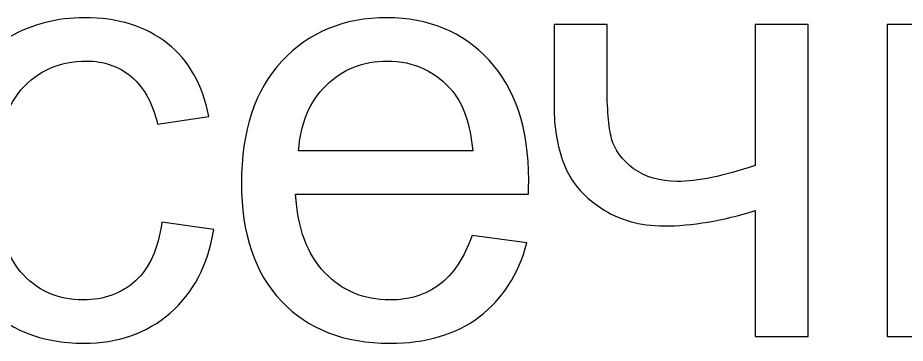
# Model space of a CAD drawing. Header units: millimetres. Extents: x 165 to 617, y -170 to 72.
# Drawn here: x 279.29 to 291.76, y 65.79 to 70.37 of the extents above; entities that cross this region are included whole.
import ezdxf

# ---------------------------------------------------------------- set-up
doc = ezdxf.new("R2010")
doc.units = ezdxf.units.MM
doc.header["$MEASUREMENT"] = 0
doc.layers.add('layer 1', color=7, linetype='Continuous')

msp = doc.modelspace()

# ---------------------------------------------------------------- linework, layer by layer
at = {"layer": 'layer 1', "color": 250}
for points, knots in [([(281.3161, 67.4891), (281.3161, 67.4891), (282.0442, 67.3875), (282.0442, 67.3875), (282.0442, 67.3875), (281.9638, 66.8865), (281.7606, 66.4956), (281.4318, 66.212), (281.4318, 66.212), (281.103, 65.9284), (280.698, 65.7873), (280.2197, 65.7873), (280.2197, 65.7873), (279.62, 65.7873), (279.1373, 65.9834), (278.7733, 66.3757), (278.7733, 66.3757), (278.4078, 66.768), (278.2258, 67.3296), (278.2258, 68.0606), (278.2258, 68.0606), (278.2258, 68.5347), (278.3048, 68.9482), (278.4614, 69.3038), (278.4614, 69.3038), (278.6181, 69.658), (278.8565, 69.9247), (279.1783, 70.101), (279.1783, 70.101), (279.4986, 70.2789), (279.8471, 70.3678), (280.2253, 70.3678), (280.2253, 70.3678), (280.7009, 70.3678), (281.0917, 70.2478), (281.3937, 70.0065), (281.3937, 70.0065), (281.6971, 69.7652), (281.8918, 69.4223), (281.9765, 68.9792), (281.9765, 68.9792), (281.9765, 68.9792), (281.2568, 68.8691), (281.2568, 68.8691), (281.2568, 68.8691), (281.1877, 69.1641), (281.0663, 69.3856), (280.89, 69.5352), (280.89, 69.5352), (280.715, 69.6834), (280.5033, 69.7581), (280.255, 69.7581), (280.255, 69.7581), (279.8796, 69.7581), (279.5748, 69.6241), (279.3391, 69.356), (279.3391, 69.356), (279.1049, 69.0865), (278.9878, 68.6631), (278.9878, 68.0817), (278.9878, 68.0817), (278.9878, 67.4919), (279.1007, 67.0643), (279.3264, 66.7976), (279.3264, 66.7976), (279.5536, 66.5309), (279.8486, 66.3969), (280.2112, 66.3969), (280.2112, 66.3969), (280.5047, 66.3969), (280.7488, 66.4858), (280.9436, 66.665), (280.9436, 66.665), (281.1397, 66.8428), (281.2639, 67.1179), (281.3161, 67.4891)], [0, 0, 0, 0, 0.05, 0.05, 0.05, 0.05, 0.1, 0.1, 0.1, 0.1, 0.15, 0.15, 0.15, 0.15, 0.2, 0.2, 0.2, 0.2, 0.25, 0.25, 0.25, 0.25, 0.3, 0.3, 0.3, 0.3, 0.35, 0.35, 0.35, 0.35, 0.4, 0.4, 0.4, 0.4, 0.45, 0.45, 0.45, 0.45, 0.5, 0.5, 0.5, 0.5, 0.55, 0.55, 0.55, 0.55, 0.6, 0.6, 0.6, 0.6, 0.65, 0.65, 0.65, 0.65, 0.7, 0.7, 0.7, 0.7, 0.75, 0.75, 0.75, 0.75, 0.8, 0.8, 0.8, 0.8, 0.85, 0.85, 0.85, 0.85, 0.9, 0.9, 0.9, 0.9, 1, 1, 1, 1]), ([(285.6765, 67.3028), (285.6765, 67.3028), (286.447, 67.2012), (286.447, 67.2012), (286.447, 67.2012), (286.327, 66.7539), (286.1027, 66.4053), (285.7753, 66.1584), (285.7753, 66.1584), (285.4479, 65.9114), (285.0302, 65.7873), (284.5208, 65.7873), (284.5208, 65.7873), (283.8802, 65.7873), (283.3722, 65.9848), (282.9968, 66.3799), (282.9968, 66.3799), (282.6214, 66.7736), (282.4338, 67.3282), (282.4338, 68.0408), (282.4338, 68.0408), (282.4338, 68.7774), (282.6229, 69.3503), (283.0024, 69.7567), (283.0024, 69.7567), (283.382, 70.1646), (283.8745, 70.3678), (284.4799, 70.3678), (284.4799, 70.3678), (285.0655, 70.3678), (285.5439, 70.1688), (285.915, 69.7694), (285.915, 69.7694), (286.2861, 69.3701), (286.4724, 68.8085), (286.4724, 68.0846), (286.4724, 68.0846), (286.4724, 68.0408), (286.471, 67.9745), (286.4682, 67.887), (286.4682, 67.887), (286.4682, 67.887), (283.1958, 67.887), (283.1958, 67.887), (283.1958, 67.887), (283.224, 67.4058), (283.3595, 67.0361), (283.605, 66.7807), (283.605, 66.7807), (283.8491, 66.5253), (284.1553, 66.3969), (284.5208, 66.3969), (284.5208, 66.3969), (284.7932, 66.3969), (285.026, 66.4688), (285.2179, 66.6128), (285.2179, 66.6128), (285.4112, 66.7567), (285.5636, 66.9867), (285.6765, 67.3028)], [0, 0, 0, 0, 0.0625, 0.0625, 0.0625, 0.0625, 0.125, 0.125, 0.125, 0.125, 0.1875, 0.1875, 0.1875, 0.1875, 0.25, 0.25, 0.25, 0.25, 0.3125, 0.3125, 0.3125, 0.3125, 0.375, 0.375, 0.375, 0.375, 0.4375, 0.4375, 0.4375, 0.4375, 0.5, 0.5, 0.5, 0.5, 0.5625, 0.5625, 0.5625, 0.5625, 0.625, 0.625, 0.625, 0.625, 0.6875, 0.6875, 0.6875, 0.6875, 0.75, 0.75, 0.75, 0.75, 0.8125, 0.8125, 0.8125, 0.8125, 0.875, 0.875, 0.875, 0.875, 1, 1, 1, 1]), ([(286.828, 70.2746), (286.828, 70.2746), (287.5731, 70.2746), (287.5731, 70.2746), (287.5731, 70.2746), (287.5731, 70.2746), (287.5731, 69.4449), (287.5731, 69.4449), (287.5731, 69.4449), (287.5731, 69.0865), (287.5942, 68.8268), (287.638, 68.6659), (287.638, 68.6659), (287.6803, 68.5051), (287.7833, 68.364), (287.947, 68.244), (287.947, 68.244), (288.1093, 68.1241), (288.3139, 68.0648), (288.5609, 68.0648), (288.5609, 68.0648), (288.8431, 68.0648), (289.2071, 68.1396), (289.6559, 68.2878), (289.6559, 68.2878), (289.6559, 68.2878), (289.6559, 70.2746), (289.6559, 70.2746), (289.6559, 70.2746), (289.6559, 70.2746), (290.4009, 70.2746), (290.4009, 70.2746), (290.4009, 70.2746), (290.4009, 70.2746), (290.4009, 65.8804), (290.4009, 65.8804), (290.4009, 65.8804), (290.4009, 65.8804), (289.6559, 65.8804), (289.6559, 65.8804), (289.6559, 65.8804), (289.6559, 65.8804), (289.6559, 67.6542), (289.6559, 67.6542), (289.6559, 67.6542), (289.1973, 67.5102), (288.7683, 67.4383), (288.3704, 67.4383), (288.3704, 67.4383), (288.0359, 67.4383), (287.741, 67.5229), (287.4856, 67.6923), (287.4856, 67.6923), (287.2302, 67.8616), (287.0566, 68.069), (286.9649, 68.3146), (286.9649, 68.3146), (286.8732, 68.5601), (286.828, 68.8296), (286.828, 69.1246), (286.828, 69.1246), (286.828, 69.1246), (286.828, 70.2746), (286.828, 70.2746)], [0, 0, 0, 0, 0.0588235, 0.0588235, 0.0588235, 0.0588235, 0.1176471, 0.1176471, 0.1176471, 0.1176471, 0.1764706, 0.1764706, 0.1764706, 0.1764706, 0.2352941, 0.2352941, 0.2352941, 0.2352941, 0.2941176, 0.2941176, 0.2941176, 0.2941176, 0.3529412, 0.3529412, 0.3529412, 0.3529412, 0.4117647, 0.4117647, 0.4117647, 0.4117647, 0.4705882, 0.4705882, 0.4705882, 0.4705882, 0.5294118, 0.5294118, 0.5294118, 0.5294118, 0.5882353, 0.5882353, 0.5882353, 0.5882353, 0.6470588, 0.6470588, 0.6470588, 0.6470588, 0.7058824, 0.7058824, 0.7058824, 0.7058824, 0.7647059, 0.7647059, 0.7647059, 0.7647059, 0.8235294, 0.8235294, 0.8235294, 0.8235294, 0.8823529, 0.8823529, 0.8823529, 0.8823529, 1, 1, 1, 1]), ([(291.5101, 70.2746), (291.5101, 70.2746), (292.2552, 70.2746), (292.2552, 70.2746), (292.2552, 70.2746), (292.2552, 70.2746), (292.2552, 68.3781), (292.2552, 68.3781), (292.2552, 68.3781), (292.4923, 68.3781), (292.6588, 68.4232), (292.7547, 68.515), (292.7547, 68.515), (292.8493, 68.6053), (292.989, 68.8691), (293.1753, 69.308), (293.1753, 69.308), (293.322, 69.6551), (293.4405, 69.8837), (293.5309, 69.9938), (293.5309, 69.9938), (293.6226, 70.1039), (293.727, 70.1787), (293.8455, 70.2168), (293.8455, 70.2168), (293.9655, 70.2549), (294.156, 70.2746), (294.417, 70.2746), (294.417, 70.2746), (294.417, 70.2746), (294.5666, 70.2746), (294.5666, 70.2746), (294.5666, 70.2746), (294.5666, 70.2746), (294.5666, 69.6608), (294.5666, 69.6608), (294.5666, 69.6608), (294.5666, 69.6608), (294.3592, 69.665), (294.3592, 69.665), (294.3592, 69.665), (294.163, 69.665), (294.0374, 69.6354), (293.9824, 69.5775), (293.9824, 69.5775), (293.9246, 69.5168), (293.8357, 69.3362), (293.7171, 69.0357), (293.7171, 69.0357), (293.6042, 68.7478), (293.5012, 68.5488), (293.4067, 68.4388), (293.4067, 68.4388), (293.3135, 68.3287), (293.1682, 68.2285), (292.9721, 68.1368), (292.9721, 68.1368), (293.2924, 68.0507), (293.6085, 67.753), (293.9189, 67.2421), (293.9189, 67.2421), (293.9189, 67.2421), (294.7359, 65.8804), (294.7359, 65.8804), (294.7359, 65.8804), (294.7359, 65.8804), (293.9175, 65.8804), (293.9175, 65.8804), (293.9175, 65.8804), (293.9175, 65.8804), (293.1118, 67.2379), (293.1118, 67.2379), (293.1118, 67.2379), (292.9495, 67.5131), (292.8084, 67.6937), (292.6884, 67.7812), (292.6884, 67.7812), (292.5671, 67.8687), (292.4231, 67.9124), (292.2552, 67.9124), (292.2552, 67.9124), (292.2552, 67.9124), (292.2552, 65.8804), (292.2552, 65.8804), (292.2552, 65.8804), (292.2552, 65.8804), (291.5101, 65.8804), (291.5101, 65.8804), (291.5101, 65.8804), (291.5101, 65.8804), (291.5101, 70.2746), (291.5101, 70.2746)], [0, 0, 0, 0, 0.0416667, 0.0416667, 0.0416667, 0.0416667, 0.0833333, 0.0833333, 0.0833333, 0.0833333, 0.125, 0.125, 0.125, 0.125, 0.1666667, 0.1666667, 0.1666667, 0.1666667, 0.2083333, 0.2083333, 0.2083333, 0.2083333, 0.25, 0.25, 0.25, 0.25, 0.2916667, 0.2916667, 0.2916667, 0.2916667, 0.3333333, 0.3333333, 0.3333333, 0.3333333, 0.375, 0.375, 0.375, 0.375, 0.4166667, 0.4166667, 0.4166667, 0.4166667, 0.4583333, 0.4583333, 0.4583333, 0.4583333, 0.5, 0.5, 0.5, 0.5, 0.5416667, 0.5416667, 0.5416667, 0.5416667, 0.5833333, 0.5833333, 0.5833333, 0.5833333, 0.625, 0.625, 0.625, 0.625, 0.6666667, 0.6666667, 0.6666667, 0.6666667, 0.7083333, 0.7083333, 0.7083333, 0.7083333, 0.75, 0.75, 0.75, 0.75, 0.7916667, 0.7916667, 0.7916667, 0.7916667, 0.8333333, 0.8333333, 0.8333333, 0.8333333, 0.875, 0.875, 0.875, 0.875, 0.9166667, 0.9166667, 0.9166667, 0.9166667, 1, 1, 1, 1]), ([(283.2381, 68.4966), (283.2381, 68.4966), (285.685, 68.4966), (285.685, 68.4966), (285.685, 68.4966), (285.6525, 68.8663), (285.558, 69.1429), (285.4042, 69.3278), (285.4042, 69.3278), (285.1685, 69.6142), (284.8609, 69.7581), (284.4841, 69.7581), (284.4841, 69.7581), (284.1426, 69.7581), (283.8562, 69.6438), (283.6233, 69.4152), (283.6233, 69.4152), (283.3919, 69.1866), (283.2635, 68.8804), (283.2381, 68.4966)], [0, 0, 0, 0, 0.1666667, 0.1666667, 0.1666667, 0.1666667, 0.3333333, 0.3333333, 0.3333333, 0.3333333, 0.5, 0.5, 0.5, 0.5, 0.6666667, 0.6666667, 0.6666667, 0.6666667, 1, 1, 1, 1])]:
    msp.add_open_spline(points, degree=3, knots=knots, dxfattribs=at)
at = {"layer": 'layer 1', "color": 250, "lineweight": 9}
for points, knots in [([(281.3161, 67.4891), (281.3161, 67.4891), (282.0442, 67.3875), (282.0442, 67.3875), (282.0442, 67.3875), (281.9638, 66.8865), (281.7606, 66.4956), (281.4318, 66.212), (281.4318, 66.212), (281.103, 65.9284), (280.698, 65.7873), (280.2197, 65.7873), (280.2197, 65.7873), (279.62, 65.7873), (279.1373, 65.9834), (278.7733, 66.3757), (278.7733, 66.3757), (278.4078, 66.768), (278.2258, 67.3296), (278.2258, 68.0606), (278.2258, 68.0606), (278.2258, 68.5347), (278.3048, 68.9482), (278.4614, 69.3038), (278.4614, 69.3038), (278.6181, 69.658), (278.8565, 69.9247), (279.1783, 70.101), (279.1783, 70.101), (279.4986, 70.2789), (279.8471, 70.3678), (280.2253, 70.3678), (280.2253, 70.3678), (280.7009, 70.3678), (281.0917, 70.2478), (281.3937, 70.0065), (281.3937, 70.0065), (281.6971, 69.7652), (281.8918, 69.4223), (281.9765, 68.9792), (281.9765, 68.9792), (281.9765, 68.9792), (281.2568, 68.8691), (281.2568, 68.8691), (281.2568, 68.8691), (281.1877, 69.1641), (281.0663, 69.3856), (280.89, 69.5352), (280.89, 69.5352), (280.715, 69.6834), (280.5033, 69.7581), (280.255, 69.7581), (280.255, 69.7581), (279.8796, 69.7581), (279.5748, 69.6241), (279.3391, 69.356), (279.3391, 69.356), (279.1049, 69.0865), (278.9878, 68.6631), (278.9878, 68.0817), (278.9878, 68.0817), (278.9878, 67.4919), (279.1007, 67.0643), (279.3264, 66.7976), (279.3264, 66.7976), (279.5536, 66.5309), (279.8486, 66.3969), (280.2112, 66.3969), (280.2112, 66.3969), (280.5047, 66.3969), (280.7488, 66.4858), (280.9436, 66.665), (280.9436, 66.665), (281.1397, 66.8428), (281.2639, 67.1179), (281.3161, 67.4891)], [0, 0, 0, 0, 0.05, 0.05, 0.05, 0.05, 0.1, 0.1, 0.1, 0.1, 0.15, 0.15, 0.15, 0.15, 0.2, 0.2, 0.2, 0.2, 0.25, 0.25, 0.25, 0.25, 0.3, 0.3, 0.3, 0.3, 0.35, 0.35, 0.35, 0.35, 0.4, 0.4, 0.4, 0.4, 0.45, 0.45, 0.45, 0.45, 0.5, 0.5, 0.5, 0.5, 0.55, 0.55, 0.55, 0.55, 0.6, 0.6, 0.6, 0.6, 0.65, 0.65, 0.65, 0.65, 0.7, 0.7, 0.7, 0.7, 0.75, 0.75, 0.75, 0.75, 0.8, 0.8, 0.8, 0.8, 0.85, 0.85, 0.85, 0.85, 0.9, 0.9, 0.9, 0.9, 1, 1, 1, 1]), ([(285.6765, 67.3028), (285.6765, 67.3028), (286.447, 67.2012), (286.447, 67.2012), (286.447, 67.2012), (286.327, 66.7539), (286.1027, 66.4053), (285.7753, 66.1584), (285.7753, 66.1584), (285.4479, 65.9114), (285.0302, 65.7873), (284.5208, 65.7873), (284.5208, 65.7873), (283.8802, 65.7873), (283.3722, 65.9848), (282.9968, 66.3799), (282.9968, 66.3799), (282.6214, 66.7736), (282.4338, 67.3282), (282.4338, 68.0408), (282.4338, 68.0408), (282.4338, 68.7774), (282.6229, 69.3503), (283.0024, 69.7567), (283.0024, 69.7567), (283.382, 70.1646), (283.8745, 70.3678), (284.4799, 70.3678), (284.4799, 70.3678), (285.0655, 70.3678), (285.5439, 70.1688), (285.915, 69.7694), (285.915, 69.7694), (286.2861, 69.3701), (286.4724, 68.8085), (286.4724, 68.0846), (286.4724, 68.0846), (286.4724, 68.0408), (286.471, 67.9745), (286.4682, 67.887), (286.4682, 67.887), (286.4682, 67.887), (283.1958, 67.887), (283.1958, 67.887), (283.1958, 67.887), (283.224, 67.4058), (283.3595, 67.0361), (283.605, 66.7807), (283.605, 66.7807), (283.8491, 66.5253), (284.1553, 66.3969), (284.5208, 66.3969), (284.5208, 66.3969), (284.7932, 66.3969), (285.026, 66.4688), (285.2179, 66.6128), (285.2179, 66.6128), (285.4112, 66.7567), (285.5636, 66.9867), (285.6765, 67.3028)], [0, 0, 0, 0, 0.0625, 0.0625, 0.0625, 0.0625, 0.125, 0.125, 0.125, 0.125, 0.1875, 0.1875, 0.1875, 0.1875, 0.25, 0.25, 0.25, 0.25, 0.3125, 0.3125, 0.3125, 0.3125, 0.375, 0.375, 0.375, 0.375, 0.4375, 0.4375, 0.4375, 0.4375, 0.5, 0.5, 0.5, 0.5, 0.5625, 0.5625, 0.5625, 0.5625, 0.625, 0.625, 0.625, 0.625, 0.6875, 0.6875, 0.6875, 0.6875, 0.75, 0.75, 0.75, 0.75, 0.8125, 0.8125, 0.8125, 0.8125, 0.875, 0.875, 0.875, 0.875, 1, 1, 1, 1]), ([(286.828, 70.2746), (286.828, 70.2746), (287.5731, 70.2746), (287.5731, 70.2746), (287.5731, 70.2746), (287.5731, 70.2746), (287.5731, 69.4449), (287.5731, 69.4449), (287.5731, 69.4449), (287.5731, 69.0865), (287.5942, 68.8268), (287.638, 68.6659), (287.638, 68.6659), (287.6803, 68.5051), (287.7833, 68.364), (287.947, 68.244), (287.947, 68.244), (288.1093, 68.1241), (288.3139, 68.0648), (288.5609, 68.0648), (288.5609, 68.0648), (288.8431, 68.0648), (289.2071, 68.1396), (289.6559, 68.2878), (289.6559, 68.2878), (289.6559, 68.2878), (289.6559, 70.2746), (289.6559, 70.2746), (289.6559, 70.2746), (289.6559, 70.2746), (290.4009, 70.2746), (290.4009, 70.2746), (290.4009, 70.2746), (290.4009, 70.2746), (290.4009, 65.8804), (290.4009, 65.8804), (290.4009, 65.8804), (290.4009, 65.8804), (289.6559, 65.8804), (289.6559, 65.8804), (289.6559, 65.8804), (289.6559, 65.8804), (289.6559, 67.6542), (289.6559, 67.6542), (289.6559, 67.6542), (289.1973, 67.5102), (288.7683, 67.4383), (288.3704, 67.4383), (288.3704, 67.4383), (288.0359, 67.4383), (287.741, 67.5229), (287.4856, 67.6923), (287.4856, 67.6923), (287.2302, 67.8616), (287.0566, 68.069), (286.9649, 68.3146), (286.9649, 68.3146), (286.8732, 68.5601), (286.828, 68.8296), (286.828, 69.1246), (286.828, 69.1246), (286.828, 69.1246), (286.828, 70.2746), (286.828, 70.2746)], [0, 0, 0, 0, 0.0588235, 0.0588235, 0.0588235, 0.0588235, 0.1176471, 0.1176471, 0.1176471, 0.1176471, 0.1764706, 0.1764706, 0.1764706, 0.1764706, 0.2352941, 0.2352941, 0.2352941, 0.2352941, 0.2941176, 0.2941176, 0.2941176, 0.2941176, 0.3529412, 0.3529412, 0.3529412, 0.3529412, 0.4117647, 0.4117647, 0.4117647, 0.4117647, 0.4705882, 0.4705882, 0.4705882, 0.4705882, 0.5294118, 0.5294118, 0.5294118, 0.5294118, 0.5882353, 0.5882353, 0.5882353, 0.5882353, 0.6470588, 0.6470588, 0.6470588, 0.6470588, 0.7058824, 0.7058824, 0.7058824, 0.7058824, 0.7647059, 0.7647059, 0.7647059, 0.7647059, 0.8235294, 0.8235294, 0.8235294, 0.8235294, 0.8823529, 0.8823529, 0.8823529, 0.8823529, 1, 1, 1, 1]), ([(291.5101, 70.2746), (291.5101, 70.2746), (292.2552, 70.2746), (292.2552, 70.2746), (292.2552, 70.2746), (292.2552, 70.2746), (292.2552, 68.3781), (292.2552, 68.3781), (292.2552, 68.3781), (292.4923, 68.3781), (292.6588, 68.4232), (292.7547, 68.515), (292.7547, 68.515), (292.8493, 68.6053), (292.989, 68.8691), (293.1753, 69.308), (293.1753, 69.308), (293.322, 69.6551), (293.4405, 69.8837), (293.5309, 69.9938), (293.5309, 69.9938), (293.6226, 70.1039), (293.727, 70.1787), (293.8455, 70.2168), (293.8455, 70.2168), (293.9655, 70.2549), (294.156, 70.2746), (294.417, 70.2746), (294.417, 70.2746), (294.417, 70.2746), (294.5666, 70.2746), (294.5666, 70.2746), (294.5666, 70.2746), (294.5666, 70.2746), (294.5666, 69.6608), (294.5666, 69.6608), (294.5666, 69.6608), (294.5666, 69.6608), (294.3592, 69.665), (294.3592, 69.665), (294.3592, 69.665), (294.163, 69.665), (294.0374, 69.6354), (293.9824, 69.5775), (293.9824, 69.5775), (293.9246, 69.5168), (293.8357, 69.3362), (293.7171, 69.0357), (293.7171, 69.0357), (293.6042, 68.7478), (293.5012, 68.5488), (293.4067, 68.4388), (293.4067, 68.4388), (293.3135, 68.3287), (293.1682, 68.2285), (292.9721, 68.1368), (292.9721, 68.1368), (293.2924, 68.0507), (293.6085, 67.753), (293.9189, 67.2421), (293.9189, 67.2421), (293.9189, 67.2421), (294.7359, 65.8804), (294.7359, 65.8804), (294.7359, 65.8804), (294.7359, 65.8804), (293.9175, 65.8804), (293.9175, 65.8804), (293.9175, 65.8804), (293.9175, 65.8804), (293.1118, 67.2379), (293.1118, 67.2379), (293.1118, 67.2379), (292.9495, 67.5131), (292.8084, 67.6937), (292.6884, 67.7812), (292.6884, 67.7812), (292.5671, 67.8687), (292.4231, 67.9124), (292.2552, 67.9124), (292.2552, 67.9124), (292.2552, 67.9124), (292.2552, 65.8804), (292.2552, 65.8804), (292.2552, 65.8804), (292.2552, 65.8804), (291.5101, 65.8804), (291.5101, 65.8804), (291.5101, 65.8804), (291.5101, 65.8804), (291.5101, 70.2746), (291.5101, 70.2746)], [0, 0, 0, 0, 0.0416667, 0.0416667, 0.0416667, 0.0416667, 0.0833333, 0.0833333, 0.0833333, 0.0833333, 0.125, 0.125, 0.125, 0.125, 0.1666667, 0.1666667, 0.1666667, 0.1666667, 0.2083333, 0.2083333, 0.2083333, 0.2083333, 0.25, 0.25, 0.25, 0.25, 0.2916667, 0.2916667, 0.2916667, 0.2916667, 0.3333333, 0.3333333, 0.3333333, 0.3333333, 0.375, 0.375, 0.375, 0.375, 0.4166667, 0.4166667, 0.4166667, 0.4166667, 0.4583333, 0.4583333, 0.4583333, 0.4583333, 0.5, 0.5, 0.5, 0.5, 0.5416667, 0.5416667, 0.5416667, 0.5416667, 0.5833333, 0.5833333, 0.5833333, 0.5833333, 0.625, 0.625, 0.625, 0.625, 0.6666667, 0.6666667, 0.6666667, 0.6666667, 0.7083333, 0.7083333, 0.7083333, 0.7083333, 0.75, 0.75, 0.75, 0.75, 0.7916667, 0.7916667, 0.7916667, 0.7916667, 0.8333333, 0.8333333, 0.8333333, 0.8333333, 0.875, 0.875, 0.875, 0.875, 0.9166667, 0.9166667, 0.9166667, 0.9166667, 1, 1, 1, 1]), ([(283.2381, 68.4966), (283.2381, 68.4966), (285.685, 68.4966), (285.685, 68.4966), (285.685, 68.4966), (285.6525, 68.8663), (285.558, 69.1429), (285.4042, 69.3278), (285.4042, 69.3278), (285.1685, 69.6142), (284.8609, 69.7581), (284.4841, 69.7581), (284.4841, 69.7581), (284.1426, 69.7581), (283.8562, 69.6438), (283.6233, 69.4152), (283.6233, 69.4152), (283.3919, 69.1866), (283.2635, 68.8804), (283.2381, 68.4966)], [0, 0, 0, 0, 0.1666667, 0.1666667, 0.1666667, 0.1666667, 0.3333333, 0.3333333, 0.3333333, 0.3333333, 0.5, 0.5, 0.5, 0.5, 0.6666667, 0.6666667, 0.6666667, 0.6666667, 1, 1, 1, 1])]:
    msp.add_open_spline(points, degree=3, knots=knots, dxfattribs=at)

doc.saveas('drawing.dxf')
